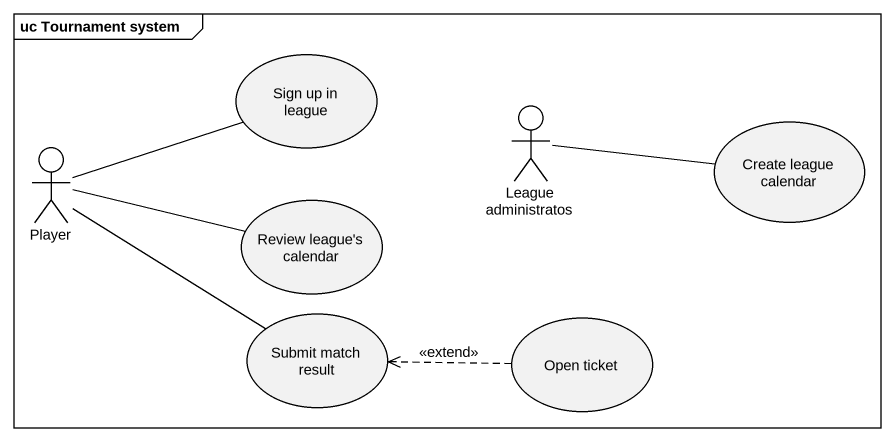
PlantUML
@startuml
mainframe uc Tournament system
usecase "Sign up in league" as Sign_up_in_league
actor "League administratos" as League_administratos
usecase "Create league calendar" as Create_league_calendar
actor Player
usecase "Review league's calendar" as Review_league_s_calendar
usecase "Submit match result" as Submit_match_result
usecase "Open ticket" as Open_ticket
League_administratos -right- Create_league_calendar
Player -right- Sign_up_in_league
Player -right- Review_league_s_calendar
Player -right- Submit_match_result
Open_ticket .left.> Submit_match_result : <<extend>>
@enduml
